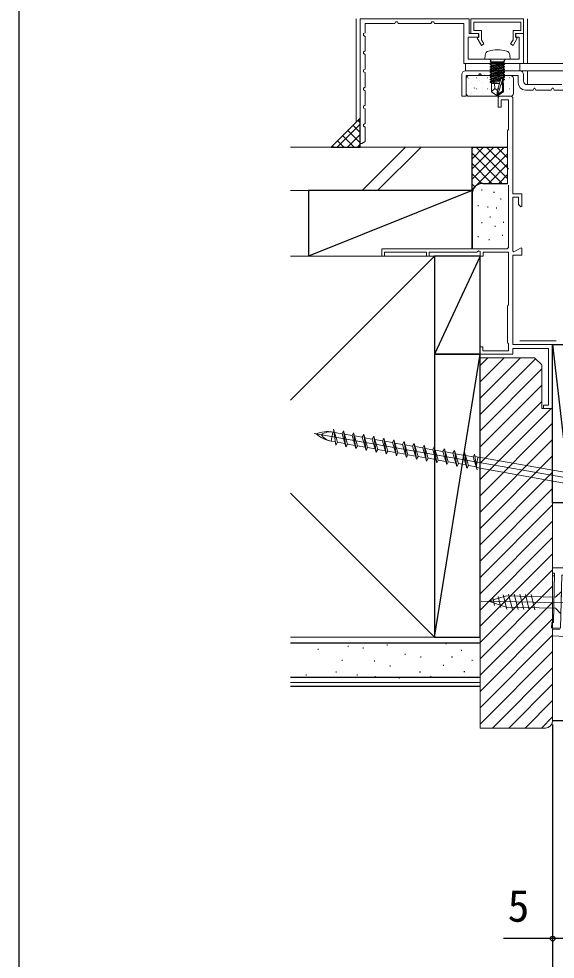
# Model space of a CAD drawing. Units: millimetres, scale not verified. Extents: x -525 to 525, y -783 to 778.
# Drawn here: x -525 to -377.3, y -568.5 to -309.5 of the extents above; entities that cross this region are included whole.
import ezdxf
from ezdxf.enums import TextEntityAlignment as Align

# ---------------------------------------------------------------- set-up
doc = ezdxf.new("R2010")
doc.units = ezdxf.units.MM
doc.header["$LTSCALE"] = 4
for name, color, linetype, lineweight in [('0-2_YKK_11', 211, 'Continuous', 18), ('0-3_YKK_11E', 4, 'Continuous', 18), ('0-5_YKK_13', 4, 'Continuous', 18), ('0-A_YSS_KE', 3, 'Continuous', 18)]:
    doc.layers.add(name, color=color, linetype=linetype, lineweight=lineweight)
for name, color, linetype in [('0-7_YKK_D', 6, 'Continuous'), ('0-8_YKK_ZWAK', 7, 'Continuous'), ('0-9_YSS_K', 3, 'Continuous')]:
    doc.layers.add(name, color=color, linetype=linetype)
doc.styles.add('ＭＳ ゴシック', font='')
doc.styles.get('ＭＳ ゴシック').set_extended_font_data('MS Gothic')

msp = doc.modelspace()

# ---------------------------------------------------------------- linework, layer by layer
at = {"layer": '0-2_YKK_11', "color": 7}
for p, q in [((-402.002, -323.798), (-387.002, -323.798)), ((-386.002, -324.798), (-386.002, -326.598)), ((-385.002, -327.598), (-375.502, -327.598))]:
    msp.add_line(p, q, dxfattribs=at)
at = {"layer": '0-2_YKK_11', "color": 1}
for points in [[(-431.002, -343.798), (-431.002, -309.498), (-401.002, -309.498), (-401.002, -313.498), (-398.302, -313.498), (-398.302, -314.498), (-401.302, -314.498), (-401.302, -320.598), (-387.202, -320.598), (-387.202, -314.498), (-388.202, -314.498), (-388.202, -313.498), (-386.002, -313.498), (-386.002, -321.798), (-402.502, -321.798), (-402.502, -310.798), (-410.502, -310.798), (-410.757, -310.298), (-411.247, -310.298), (-411.502, -310.798), (-420.502, -310.798), (-420.757, -310.298), (-421.247, -310.298), (-421.502, -310.798), (-429.602, -310.798), (-429.602, -313.298), (-430.102, -313.553), (-430.102, -314.043), (-429.602, -314.298), (-429.602, -318.298), (-430.102, -318.553), (-430.102, -319.043), (-429.602, -319.298), (-429.602, -323.298), (-430.102, -323.553), (-430.102, -324.043), (-429.602, -324.298), (-429.602, -328.298), (-430.102, -328.553), (-430.102, -329.043)], [(-430.102, -329.043), (-429.602, -329.298), (-429.602, -333.298), (-430.102, -333.553), (-430.102, -334.043), (-429.602, -334.298), (-429.602, -338.298), (-430.102, -338.553), (-430.102, -339.043), (-429.602, -339.298), (-429.602, -343.298), (-430.582, -343.798), (-431.002, -343.798)]]:
    msp.add_lwpolyline(points, dxfattribs=at)
msp.add_lwpolyline([(-400.502, -309.498), (-386.002, -309.498), (-386.002, -313.498), (-388.102, -313.498), (-388.102, -314.598), (-387.729, -314.814), (-388.874, -316.798), (-389.567, -316.398), (-388.902, -315.246), (-388.902, -312.698), (-386.802, -312.698), (-386.802, -310.398), (-399.702, -310.398), (-399.702, -312.698), (-397.602, -312.698), (-397.602, -315.246), (-396.936, -316.398), (-397.629, -316.798), (-398.775, -314.814), (-398.402, -314.598), (-398.402, -313.498), (-400.502, -313.498)], close=True, dxfattribs=at)
at = {"layer": '0-2_YKK_11', "color": 7}
for points in [[(-387.502, -327.098), (-387.502, -325.098), (-392.598, -325.098), (-392.886, -324.598), (-393.117, -324.598), (-393.406, -325.098), (-397.598, -325.098), (-397.886, -324.598), (-398.117, -324.598), (-398.406, -325.098), (-401.802, -325.098), (-401.802, -330.798), (-403.002, -330.798), (-403.002, -324.798)], [(-375.002, -329.098), (-377.598, -329.098), (-377.886, -328.598), (-378.117, -328.598), (-378.406, -329.098), (-382.598, -329.098), (-382.886, -328.598), (-383.117, -328.598), (-383.406, -329.098), (-385.502, -329.098)]]:
    msp.add_lwpolyline(points, dxfattribs=at)
msp.add_lwpolyline([(-375.502, -462.697), (-375.802, -477.297), (-378.302, -477.245), (-378.271, -475.756), (-377.771, -475.756), (-377.492, -462.197), (-378.002, -462.197), (-378.002, -460.697), (-367.502, -460.697), (-367.012, -460.297), (-366.002, -460.297), (-366.002, -462.697)], close=True, dxfattribs=at)
for centre, radius, start, end in [((-402.002, -324.798), 1, 90.00001, 179.99999), ((-387.002, -324.798), 1, 0.00001, 89.99999), ((-385.502, -327.098), 2, 180.00001, 269.99999), ((-385.002, -326.598), 1, 180.00001, 269.99999)]:
    msp.add_arc(centre, radius, start, end, dxfattribs=at)
at = {"layer": '0-3_YKK_11E'}
msp.add_line((-389.302, -330.797), (-392.702, -330.797), dxfattribs=at)
for points in [[(-392.702, -330.797), (-393.002, -331.097), (-393.002, -333.797), (-392.201, -333.797), (-392.201, -331.797), (-390.202, -331.797), (-390.202, -339.924), (-390.302, -340.097), (-390.402, -340.27), (-390.402, -354.924)], [(-389.002, -345.689), (-389.002, -331.097), (-389.302, -330.797)], [(-386.702, -372.516), (-388.702, -373.671), (-389.002, -373.498), (-389.002, -358.601), (-387.402, -358.601), (-387.402, -360.581), (-386.749, -361.234), (-386.502, -361.132), (-386.502, -357.701), (-389.002, -357.701), (-389.002, -344.797)], [(-390.202, -355.27), (-390.202, -372.497), (-390.502, -372.797)], [(-390.502, -372.797), (-425, -372.797), (-425, -374.797), (-424.3, -374.797), (-424.3, -373.697), (-412.7, -373.697), (-412.7, -374.797), (-412, -374.797), (-412, -373.697), (-398.902, -373.697), (-398.302, -373.351), (-398.002, -373.524), (-398.002, -374.797), (-397.102, -374.797), (-397.102, -373.697), (-390.202, -373.697), (-390.202, -388.251), (-390.302, -388.424), (-390.402, -388.597), (-390.402, -398.597), (-390.302, -398.77), (-390.201, -398.944), (-390.201, -400.897), (-397.201, -400.897), (-397.201, -399.797), (-398.001, -399.797), (-398.001, -401.797), (-389.002, -401.797), (-389.002, -400.297), (-379.102, -400.297), (-379.102, -415.9), (-380.502, -415.9), (-380.502, -416.8), (-378.002, -416.8), (-378.002, -399.197), (-389.002, -399.197), (-389.002, -374.601), (-386.502, -374.601), (-386.502, -372.632), (-386.702, -372.516)]]:
    msp.add_lwpolyline(points, dxfattribs=at)
at = {"layer": '0-5_YKK_13'}
for p, q in [((-432.061, -337.859), (-432.061, -309.439)), ((-384.943, -309.439), (-384.943, -321.798)), ((-396.604, -319.479), (-396.702, -320.598)), ((-391.223, -321.298), (-395.181, -321.298)), ((-394.687, -321.298), (-395.181, -321.385)), ((-395.181, -322.611), (-395.181, -322.785)), ((-394.802, -321.692), (-394.802, -321.604)), ((-391.602, -321.692), (-391.602, -321.604)), ((-391.602, -322.392), (-391.602, -322.304)), ((-391.602, -323.092), (-391.602, -323.004)), ((-391.602, -323.792), (-391.602, -323.704)), ((-391.223, -321.298), (-391.223, -321.385)), ((-391.223, -321.911), (-391.223, -322.085)), ((-391.223, -323.311), (-391.223, -323.485)), ((-387.002, -321.798), (-355.002, -321.798)), ((-401.802, -329.998), (-401.802, -325.898)), ((-401.379, -325.821), (-401.296, -325.766)), ((-401.002, -325.098), (-389.602, -325.098)), ((-398.96, -325.75), (-398.91, -325.75)), ((-395.92, -325.75), (-395.87, -325.75)), ((-391.223, -324.011), (-395.181, -324.711)), ((-391.223, -324.711), (-395.181, -325.411)), ((-391.223, -325.411), (-395.181, -326.111)), ((-392.379, -326.315), (-395.181, -326.811)), ((-395.096, -325.473), (-395.087, -325.47)), ((-392.88, -325.75), (-392.83, -325.75)), ((-391.602, -324.492), (-391.602, -324.404)), ((-391.602, -325.192), (-391.602, -325.104)), ((-391.602, -325.892), (-391.602, -325.804)), ((-389.84, -325.75), (-389.79, -325.75)), ((-388.802, -325.898), (-388.802, -329.998)), ((-364.002, -323.798), (-387.002, -323.798)), ((-384.943, -323.798), (-384.943, -327.598)), ((-400.96, -327.549), (-400.95, -327.546)), ((-400.385, -327.125), (-400.335, -327.125)), ((-399.574, -328.544), (-399.491, -328.489)), ((-398.96, -328.74), (-398.91, -328.74)), ((-398.217, -326.578), (-398.207, -326.575)), ((-397.345, -327.125), (-397.295, -327.125)), ((-395.92, -328.74), (-395.87, -328.74)), ((-392.434, -326.5), (-395.181, -326.985)), ((-394.852, -329.51), (-393.902, -328.698)), ((-392.493, -326.699), (-394.802, -327.204)), ((-394.45, -328.085), (-394.441, -328.082)), ((-394.305, -327.125), (-394.255, -327.125)), ((-392.88, -328.74), (-392.83, -328.74)), ((-392.082, -327.503), (-391.999, -327.448)), ((-391.707, -327.114), (-391.698, -327.11)), ((-391.602, -327.298), (-391.602, -326.504)), ((-391.265, -327.125), (-391.215, -327.125)), ((-389.84, -328.74), (-389.79, -328.74)), ((-389.602, -330.798), (-401.002, -330.798)), ((-400.385, -330.115), (-400.335, -330.115)), ((-400.361, -330.178), (-400.351, -330.175)), ((-397.345, -330.115), (-397.295, -330.115)), ((-397.241, -329.073), (-397.231, -329.07)), ((-394.852, -329.586), (-393.352, -330.598)), ((-394.772, -329.283), (-394.688, -329.228)), ((-394.305, -330.115), (-394.255, -330.115)), ((-393.852, -330.714), (-393.842, -330.711)), ((-393.052, -330.236), (-393.052, -330.598)), ((-391.265, -330.115), (-391.215, -330.115)), ((-390.731, -329.609), (-390.722, -329.606)), ((-367.658, -437.087), (-443.627, -423.691)), ((-438.952, -425.81), (-438.509, -423.299)), ((-438.509, -423.299), (-438.236, -423.347)), ((-436.005, -423.741), (-434.929, -427.357)), ((-434.513, -426.593), (-435.589, -422.976)), ((-433.227, -424.23), (-432.811, -423.466)), ((-430.45, -424.72), (-429.375, -428.337)), ((-428.959, -427.572), (-430.034, -423.956)), ((-426.182, -428.062), (-427.257, -424.445)), ((-437.836, -426.007), (-438.952, -425.81)), ((-435.192, -426.473), (-437.29, -426.103)), ((-432.152, -427.847), (-431.736, -427.083)), ((-427.673, -425.21), (-426.598, -428.826)), ((-424.896, -425.699), (-423.821, -429.316)), ((-423.405, -428.552), (-424.48, -424.935)), ((-422.119, -426.189), (-421.044, -429.806)), ((-420.628, -429.041), (-421.703, -425.425)), ((-419.342, -426.679), (-418.266, -430.296)), ((-417.85, -429.531), (-418.926, -425.914)), ((-416.565, -427.169), (-415.489, -430.785)), ((-415.073, -430.021), (-416.149, -426.404)), ((-412.296, -430.511), (-413.371, -426.894)), ((-413.787, -427.658), (-412.712, -431.275)), ((-411.01, -428.148), (-409.935, -431.765)), ((-409.519, -431), (-410.594, -427.384)), ((-408.233, -428.638), (-407.158, -432.254)), ((-406.742, -431.49), (-407.817, -427.873)), ((-405.456, -429.127), (-404.381, -432.744)), ((-403.965, -431.98), (-405.04, -428.363)), ((-402.679, -429.617), (-402.263, -428.853)), ((-401.603, -433.234), (-401.187, -432.469)), ((-377.507, -462.92), (-378.002, -462.929)), ((-378.002, -475.807), (-378.002, -463.429)), ((-392.296, -471.597), (-393.046, -468.544)), ((-390.632, -472.085), (-391.605, -468.123)), ((-389.079, -472.118), (-390.117, -467.895)), ((-387.527, -472.15), (-388.564, -467.928)), ((-385.974, -472.183), (-387.011, -467.96)), ((-384.422, -472.215), (-385.459, -467.993)), ((-382.869, -472.248), (-383.906, -468.025)), ((-397.653, -469.838), (-373.658, -470.34)), ((-393.981, -471.026), (-394.487, -468.966)), ((-378.002, -477.209), (-378.002, -477.597)), ((-378.002, -478.097), (-378.002, -478.882)), ((-378.002, -478.882), (-378.002, -479.383)), ((-378.002, -479.383), (-374.502, -479.597))]:
    msp.add_line(p, q, dxfattribs=at)
for points in [[(-396.702, -320.598), (-389.702, -320.598), (-389.8, -319.479)], [(-394.932, -321.298), (-394.932, -321.098), (-395.432, -320.598)], [(-391.472, -321.298), (-391.472, -321.098), (-390.972, -320.598)], [(-395.181, -321.298), (-395.181, -321.385), (-394.802, -321.604), (-393.402, -321.298)], [(-391.716, -321.298), (-395.181, -321.911), (-395.181, -322.085)], [(-393.001, -321.298), (-394.802, -321.692), (-395.181, -321.911)], [(-394.802, -322.392), (-394.802, -322.304), (-395.181, -322.085), (-391.223, -321.385), (-391.602, -321.604), (-394.802, -322.304)], [(-394.802, -323.092), (-394.802, -323.004), (-395.181, -322.785), (-391.223, -322.085), (-391.602, -322.304), (-394.802, -323.004)], [(-395.181, -324.011), (-394.802, -323.792), (-394.802, -323.704), (-395.181, -323.485), (-395.181, -323.311), (-391.223, -322.611), (-391.602, -322.392), (-394.802, -323.092), (-395.181, -323.311)], [(-395.181, -323.485), (-391.223, -322.785), (-391.223, -322.611)], [(-394.802, -327.292), (-394.802, -327.204), (-395.181, -326.985), (-395.181, -326.811), (-394.802, -326.592), (-394.802, -326.504), (-395.181, -326.285), (-395.181, -326.111), (-394.802, -325.892), (-394.802, -325.804), (-395.181, -325.585), (-395.181, -325.411), (-394.802, -325.192), (-394.802, -325.104), (-395.181, -324.885), (-395.181, -324.711), (-394.802, -324.492), (-394.802, -324.404), (-395.181, -324.185), (-395.181, -324.011), (-391.223, -323.311), (-391.602, -323.092), (-394.802, -323.792)], [(-395.181, -324.185), (-391.223, -323.485), (-391.602, -323.704), (-394.802, -324.404)], [(-391.223, -322.785), (-391.602, -323.004), (-394.802, -323.704)], [(-395.181, -324.885), (-391.223, -324.185), (-391.223, -324.011)], [(-395.181, -325.585), (-391.223, -324.885), (-391.223, -324.711)], [(-395.181, -326.285), (-391.223, -325.585), (-391.223, -325.411)], [(-391.223, -324.011), (-391.602, -323.792), (-394.802, -324.492)], [(-391.223, -324.185), (-391.602, -324.404), (-394.802, -325.104)], [(-391.223, -324.711), (-391.602, -324.492), (-394.802, -325.192)], [(-391.223, -324.885), (-391.602, -325.104), (-394.802, -325.804)], [(-391.223, -325.411), (-391.602, -325.192), (-394.802, -325.892)], [(-391.223, -325.585), (-391.602, -325.804), (-394.802, -326.504)], [(-391.223, -326.111), (-391.602, -325.892), (-394.802, -326.592)], [(-391.852, -326.246), (-393.052, -330.236), (-391.852, -329.393), (-391.852, -326.026), (-392.279, -325.978), (-393.202, -329.092), (-393.202, -330.598)], [(-391.853, -326.222), (-391.223, -326.111), (-391.223, -326.285)], [(-391.852, -326.559), (-391.602, -326.504), (-391.223, -326.285), (-391.852, -326.397)], [(-392.67, -327.298), (-394.852, -327.298), (-394.852, -329.586)], [(-394.042, -327.298), (-393.902, -328.698), (-393.202, -329.199)], [(-391.852, -327.298), (-391.552, -327.298), (-391.552, -329.586), (-391.852, -329.393)], [(-391.552, -329.586), (-393.052, -330.598), (-393.352, -330.598), (-393.202, -329.092)], [(-438.103, -423.371), (-436.005, -423.741), (-435.589, -422.976), (-434.929, -427.357), (-434.513, -426.593), (-432.415, -426.963)], [(-435.326, -423.86), (-433.227, -424.23), (-432.152, -427.847), (-432.811, -423.466), (-431.736, -427.083), (-429.638, -427.453)], [(-432.549, -424.35), (-430.45, -424.72), (-430.034, -423.956), (-429.375, -428.337), (-428.959, -427.572), (-426.861, -427.942)], [(-429.771, -424.84), (-427.673, -425.21), (-427.257, -424.445), (-426.598, -428.826), (-426.182, -428.062), (-424.084, -428.432)], [(-426.994, -425.329), (-424.896, -425.699), (-424.48, -424.935), (-423.821, -429.316), (-423.405, -428.552), (-421.306, -428.922)], [(-424.217, -425.819), (-422.119, -426.189), (-421.703, -425.425), (-421.044, -429.806), (-420.628, -429.041), (-418.529, -429.411)], [(-421.44, -426.309), (-419.342, -426.679), (-418.926, -425.914), (-418.266, -430.296), (-417.85, -429.531), (-415.752, -429.901)], [(-418.663, -426.799), (-416.565, -427.169), (-416.149, -426.404), (-415.489, -430.785), (-415.073, -430.021), (-412.975, -430.391)], [(-415.886, -427.288), (-413.787, -427.658), (-413.371, -426.894), (-412.712, -431.275), (-412.296, -430.511), (-410.198, -430.88)], [(-413.109, -427.778), (-411.01, -428.148), (-410.594, -427.384), (-409.935, -431.765), (-409.519, -431), (-407.421, -431.37)], [(-410.331, -428.268), (-408.233, -428.638), (-407.817, -427.873), (-407.158, -432.254), (-406.742, -431.49), (-404.643, -431.86)], [(-407.554, -428.757), (-405.456, -429.127), (-405.04, -428.363), (-404.381, -432.744), (-403.965, -431.98), (-401.866, -432.35)], [(-404.777, -429.247), (-402.679, -429.617), (-401.603, -433.234), (-402.263, -428.853), (-401.187, -432.469), (-399.089, -432.839)], [(-402, -429.737), (-399.902, -430.107), (-398.826, -433.723), (-399.486, -429.342), (-399.902, -430.107)], [(-369.374, -433.179), (-372.17, -434.793), (-399.387, -429.994)], [(-398.594, -430.16), (-399.102, -433.04), (-399.025, -433.054)], [(-370.607, -440.171), (-372.682, -437.699), (-398.924, -433.071)], [(-377.507, -462.92), (-378.002, -462.929), (-378.002, -463.429)], [(-376.002, -477.597), (-378.002, -477.597), (-378.002, -478.097)]]:
    msp.add_lwpolyline(points, dxfattribs=at)
for points in [[(-402.002, -321.798), (-387.002, -321.798), (-387.002, -323.798), (-402.002, -323.798)], [(-391.223, -321.911), (-395.181, -322.611), (-394.802, -322.392), (-391.602, -321.692)], [(-438.366, -422.487), (-437.29, -426.103), (-437.707, -426.868)], [(-377.175, -468.716), (-390.706, -468.433), (-395.654, -469.88), (-390.771, -471.532), (-377.24, -471.815), (-375.723, -473.397), (-375.593, -467.199)]]:
    msp.add_lwpolyline(points, close=True, dxfattribs=at)
for centre, radius, start, end in [((-395.309, -319.592), 1.3, 105.88086, 175.00003), ((-393.202, -326.998), 9, 74.11918, 105.88086), ((-391.095, -319.592), 1.3, 5.00001, 74.11918), ((-401.002, -325.898), 0.8, 90, 180), ((-389.602, -325.898), 0.8, 360, 90), ((-401.002, -329.998), 0.8, 180, 270), ((-389.602, -329.998), 0.8, 270, 0), ((-439.999, -431.747), 8.579, 79.99998, 111.63839), ((-437.462, -417.362), 8.579, 228.36163, 260.00002), ((-439.233, -427.403), 4.167, 79.99998, 126.05097), ((-438.228, -421.707), 4.167, 213.949, 260.00002)]:
    msp.add_arc(centre, radius, start, end, dxfattribs=at)
at = {"layer": '0-7_YKK_D'}
for p, q in [((-378.001, -503.8), (-378.001, -563.8)), ((-378.001, -505.8), (-378.001, -603.8))]:
    msp.add_line(p, q, dxfattribs=at)
msp.add_lwpolyline([(-373.001, -562.8), (-378.001, -562.8), (-391.506, -562.8)], dxfattribs=at)
msp.add_circle((-378.001, -562.8), 0.637, dxfattribs=at)
at = {"layer": '0-8_YKK_ZWAK'}
msp.add_line((-525, 747.2), (-525, -782.8), dxfattribs=at)
at = {"layer": '0-9_YSS_K'}
for p, q in [((-437.343, -344.8), (-431.002, -338.458)), ((-431.002, -340.814), (-433.009, -338.807)), ((-431.002, -337.985), (-431.595, -337.393)), ((-432.673, -344.8), (-435.837, -341.635)), ((-434.515, -344.8), (-431.002, -341.287)), ((-431.002, -343.642), (-434.423, -340.221)), ((-438.329, -344.8), (-438.666, -344.464)), ((-435.501, -344.8), (-437.251, -343.049)), ((-431.686, -344.8), (-431.002, -344.115)), ((-430.486, -356.8), (-418.486, -344.8)), ((-414.244, -344.8), (-426.244, -356.8)), ((-400.201, -344.8), (-390.401, -344.8)), ((-400.201, -357.8), (-400.201, -344.8)), ((-391.344, -344.8), (-400.201, -353.658)), ((-394.172, -344.8), (-400.201, -350.829)), ((-397, -344.8), (-400.201, -348.001)), ((-399.829, -344.8), (-400.201, -345.172)), ((-391.888, -354.8), (-400.201, -346.486)), ((-390.401, -346.686), (-400.201, -356.486)), ((-390.401, -353.458), (-399.059, -344.8)), ((-390.201, -350.829), (-396.231, -344.8)), ((-390.401, -347.801), (-393.403, -344.8)), ((-390.401, -344.972), (-390.574, -344.8)), ((-394.716, -354.8), (-400.201, -349.315)), ((-390.402, -349.515), (-395.687, -354.8)), ((-397.527, -354.817), (-400.201, -352.143)), ((-397.201, -354.8), (-390.401, -354.8)), ((-390.401, -352.343), (-392.858, -354.8)), ((-445.201, -356.8), (-445.201, -374.8)), ((-400.201, -356.8), (-445.201, -356.8)), ((-400.201, -356.8), (-445.201, -374.8)), ((-399.407, -355.766), (-400.201, -354.971)), ((-400.201, -356.8), (-400.201, -372.797)), ((-397.396, -356.628), (-397.596, -356.628)), ((-394.058, -357.295), (-394.258, -357.295)), ((-400.201, -372.797), (-400.201, -357.8)), ((-392.202, -359.126), (-392.402, -359.126)), ((-398.398, -360.967), (-398.598, -360.967)), ((-395.727, -361.301), (-395.927, -361.301)), ((-393.391, -361.635), (-393.591, -361.635)), ((-395.125, -364.094), (-395.325, -364.094)), ((-397.396, -365.64), (-397.596, -365.64)), ((-393.725, -366.642), (-393.925, -366.642)), ((-391.418, -365.555), (-391.618, -365.555)), ((-398.398, -369.482), (-398.598, -369.482)), ((-395.394, -370.314), (-395.594, -370.314)), ((-391.722, -369.148), (-391.922, -369.148)), ((-450.201, -414.5), (-410.502, -374.8)), ((-398.002, -374.8), (-410.502, -401.8)), ((-378.001, -399.197), (-373.001, -442.797)), ((-410.502, -479.8), (-398.002, -401.8)), ((-450.201, -440.1), (-410.502, -479.8)), ((-450.201, -481.3), (-398.002, -481.3)), ((-407.185, -481.63), (-407.385, -481.63)), ((-442.442, -483.19), (-442.642, -483.19)), ((-434.2, -482.366), (-434.4, -482.366)), ((-430.109, -482.799), (-430.309, -482.799)), ((-423.483, -482.019), (-423.683, -482.019)), ((-402.993, -483.487), (-403.193, -483.487)), ((-435.849, -486.162), (-436.049, -486.162)), ((-426.991, -486.417), (-427.191, -486.417)), ((-418.541, -484.514), (-418.741, -484.514)), ((-414.193, -485.248), (-414.393, -485.248)), ((-405.618, -485.248), (-405.818, -485.248)), ((-400.092, -486.195), (-400.292, -486.195)), ((-437.497, -489.459), (-437.697, -489.459)), ((-422.662, -487.811), (-422.862, -487.811)), ((-414.421, -489.459), (-414.621, -489.459)), ((-407.957, -487.586), (-408.157, -487.586)), ((-402.219, -489.289), (-402.419, -489.289)), ((-450.201, -490.8), (-398.002, -490.8)), ((-445.739, -490.283), (-445.939, -490.283)), ((-431.728, -490.283), (-431.928, -490.283)), ((-426.801, -490.705), (-427.001, -490.705)), ((-420.19, -491.107), (-420.39, -491.107)), ((-411.465, -490.705), (-411.665, -490.705)), ((-450.201, -493.3), (-398.002, -493.3)), ((-4.502, -502.8), (-378.001, -502.8))]:
    msp.add_line(p, q, dxfattribs=at)
for points in [[(-431.002, -344.8), (-431.002, -336.8), (-439.002, -344.8)], [(-398.002, -374.8), (-410.502, -374.8), (-410.502, -401.8), (-398.002, -401.8)], [(-373.001, -442.797), (-378.001, -442.797), (-378.001, -399.197), (-373.001, -399.197)], [(-398.002, -401.8), (-410.502, -401.8), (-410.502, -479.8), (-398.002, -479.8)]]:
    msp.add_lwpolyline(points, close=True, dxfattribs=at)
msp.add_arc((-397.201, -357.8), 3, 90, 180, dxfattribs=at)
at = {"layer": '0-A_YSS_KE'}
for p, q in [((-450.201, -344.8), (-400.201, -344.8)), ((-398.001, -404.946), (-395.856, -402.8)), ((-398.001, -409.436), (-391.365, -402.8)), ((-398.001, -413.926), (-386.875, -402.8)), ((-398.001, -418.416), (-382.693, -403.108)), ((-398.001, -422.906), (-381.001, -405.906)), ((-398.001, -427.397), (-381.001, -410.397)), ((-398.001, -431.887), (-381.001, -414.887)), ((-398.001, -436.377), (-378.425, -416.8)), ((-398.001, -440.867), (-378.001, -420.867)), ((-398.001, -445.357), (-378.001, -425.357)), ((-398.001, -449.847), (-378.001, -429.847)), ((-398.001, -454.337), (-378.001, -434.337)), ((-398.001, -458.827), (-378.001, -438.827)), ((-398.001, -463.318), (-378.001, -443.318)), ((-398.001, -467.808), (-378.001, -447.808)), ((-398.001, -472.298), (-378.001, -452.298)), ((-398.001, -476.788), (-378.001, -456.788)), ((-398.001, -481.278), (-378.001, -461.278)), ((-398.001, -485.768), (-378.001, -465.768)), ((-398.001, -490.258), (-378.001, -470.258)), ((-398.001, -494.748), (-378.001, -474.748)), ((-450.201, -479.8), (-398.002, -479.8)), ((-398.001, -499.239), (-378.001, -479.239)), ((-398.001, -503.729), (-378.001, -483.729)), ((-394.583, -504.8), (-378.001, -488.219)), ((-390.093, -504.8), (-378.001, -492.709)), ((-385.602, -504.8), (-378.001, -497.199)), ((-381.112, -504.8), (-378.001, -501.689))]:
    msp.add_line(p, q, dxfattribs=at)
at = {"layer": '0-A_YSS_KE', "color": 80}
msp.add_line((-377.001, -398.197), (-387.001, -398.197), dxfattribs=at)
at = {"layer": '0-A_YSS_KE'}
for points in [[(-450.201, -356.8), (-400.201, -356.8), (-400.201, -344.8)], [(-450.201, -374.8), (-410.502, -374.8), (-410.502, -479.8), (-450.201, -479.8)], [(-398.001, -402.8), (-398.001, -504.8), (-380.001, -504.8)], [(-378.001, -502.8), (-378.001, -416.8), (-381.001, -416.8), (-381.001, -404.8), (-383.001, -402.8), (-398.001, -402.8)], [(-450.201, -492.3), (-398.002, -492.3), (-398.002, -479.8)]]:
    msp.add_lwpolyline(points, dxfattribs=at)
msp.add_arc((-380.001, -502.8), 2, 270, 359.99998, dxfattribs=at)

# ---------------------------------------------------------------- texts
at = {"layer": '0-7_YKK_D', "style": 'ＭＳ ゴシック'}
msp.add_text('5', height=8.798, dxfattribs=at).set_placement((-390.392, -560.8), align=Align.BOTTOM_LEFT)

doc.saveas('drawing.dxf')
